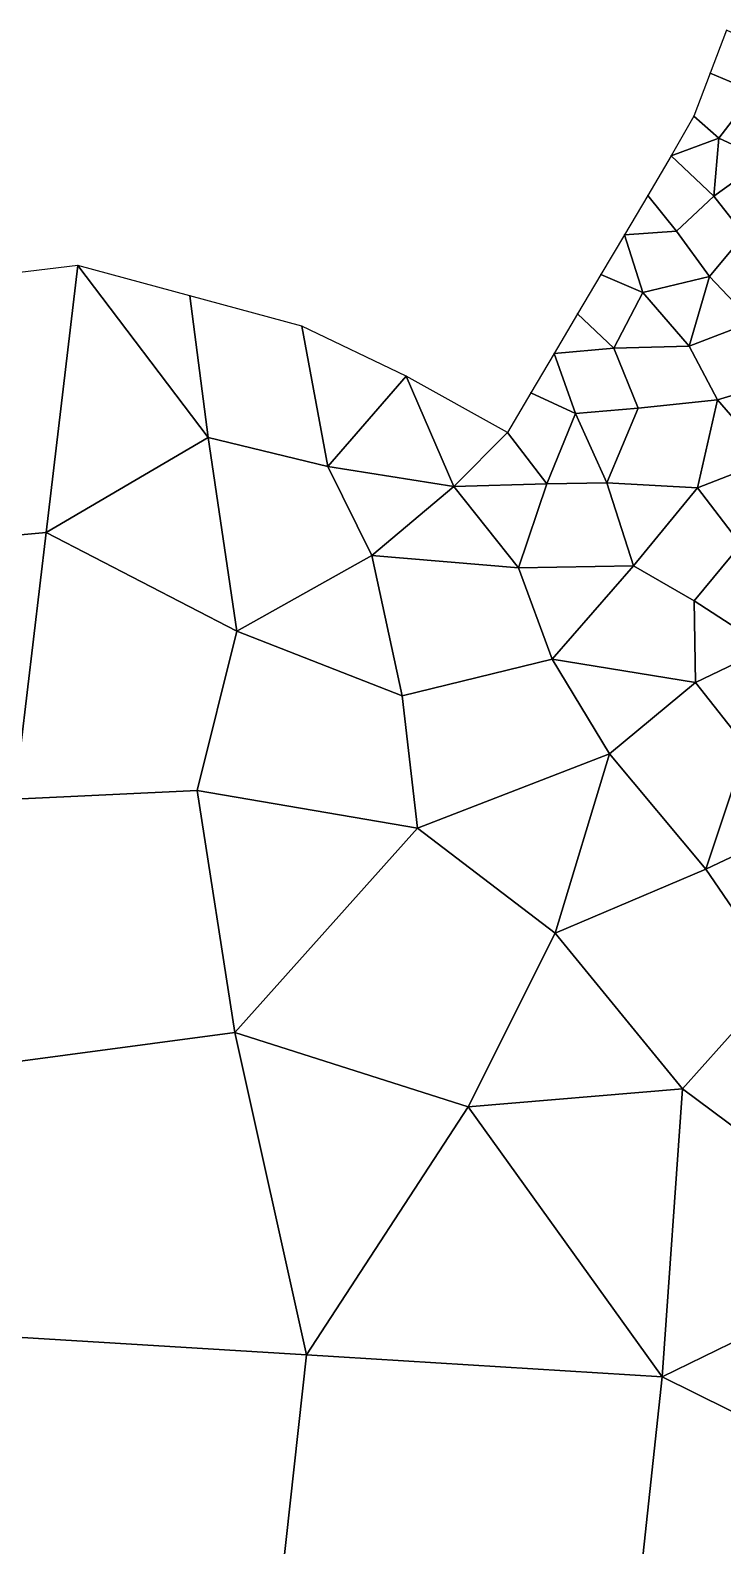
# Model space of a CAD drawing. Extents: x 380827 to 407438, y 6452886 to 6483357.
# Drawn here: x 391721.2 to 391871.8, y 6463290.2 to 6463619.7 of the extents above; entities that cross this region are included whole.
import ezdxf

# ---------------------------------------------------------------- set-up
doc = ezdxf.new("R2010")
doc.units = 0
for name, color, linetype in [('MESH_BOUND', 25, 'CONTINUOUS'), ('MESH_ELEMS', 18, 'CONTINUOUS'), ('MESH_NDSTRNGS', 17, 'CONTINUOUS'), ('MESH_NODES', 18, 'CONTINUOUS')]:
    doc.layers.add(name, color=color, linetype=linetype)

msp = doc.modelspace()

# ---------------------------------------------------------------- linework, layer by layer
at = {"layer": 'MESH_BOUND', "color": 25}
for points in [[(391872.62, 6463619.74, -2), (391869.061, 6463610.42, -2)], [(391869.061, 6463610.42, -2), (391865.502, 6463601.09, -2)], [(391865.502, 6463601.09, -2), (391860.552, 6463592.44, -2)], [(391860.552, 6463592.44, -2), (391855.474, 6463583.85, -2)], [(391855.474, 6463583.85, -2), (391850.395, 6463575.26, -2)], [(391850.395, 6463575.26, -2), (391845.316, 6463566.66, -2)], [(391731.6, 6463568.6, -2), (391651.1, 6463558.85, -2)], [(391755.953, 6463562, -2), (391731.6, 6463568.6, -2)], [(391845.316, 6463566.66, -2), (391840.237, 6463558.07, -2)], [(391780.307, 6463555.4, -2), (391755.953, 6463562, -2)], [(391840.237, 6463558.07, -2), (391835.158, 6463549.48, -2)], [(391802.93, 6463544.53, -2), (391780.307, 6463555.4, -2)], [(391835.158, 6463549.48, -2), (391830.079, 6463540.89, -2)], [(391825, 6463532.3, -2), (391802.93, 6463544.53, -2)], [(391830.079, 6463540.89, -2), (391825, 6463532.3, -2)]]:
    msp.add_polyline3d(points, dxfattribs=at)
at = {"layer": 'MESH_ELEMS', "color": 178}
for points in [[(391869.061, 6463610.42, -2), (391878.698, 6463606.38, -2), (391881.257, 6463615.78, -2), (391872.62, 6463619.74, -2)], [(391865.502, 6463601.09, -2), (391870.941, 6463596.27, -2), (391878.698, 6463606.38, -2), (391869.061, 6463610.42, -2)], [(391880.972, 6463591.67, -2), (391890.111, 6463601.99, -2), (391878.698, 6463606.38, -2), (391870.941, 6463596.27, -2)], [(391865.502, 6463601.09, -2), (391860.552, 6463592.44, -2), (391870.941, 6463596.27, -2), (391865.502, 6463601.09, -2)], [(391870.941, 6463596.27, -2), (391860.552, 6463592.44, -2), (391869.819, 6463583.64, -2), (391870.941, 6463596.27, -2)], [(391870.941, 6463596.27, -2), (391869.819, 6463583.64, -2), (391880.972, 6463591.67, -2), (391870.941, 6463596.27, -2)], [(391869.819, 6463583.64, -2), (391860.552, 6463592.44, -2), (391855.474, 6463583.85, -2), (391861.74, 6463576.08, -2)], [(391876.466, 6463575.28, -2), (391888.734, 6463583.46, -2), (391880.972, 6463591.67, -2), (391869.819, 6463583.64, -2)], [(391861.74, 6463576.08, -2), (391855.474, 6463583.85, -2), (391850.395, 6463575.26, -2), (391861.74, 6463576.08, -2)], [(391876.466, 6463575.28, -2), (391869.819, 6463583.64, -2), (391861.74, 6463576.08, -2), (391868.944, 6463566.19, -2)], [(391861.74, 6463576.08, -2), (391850.395, 6463575.26, -2), (391854.418, 6463562.75, -2), (391868.944, 6463566.19, -2)], [(391845.316, 6463566.66, -2), (391854.418, 6463562.75, -2), (391850.395, 6463575.26, -2), (391845.316, 6463566.66, -2)], [(391887.858, 6463569.09, -2), (391876.466, 6463575.28, -2), (391868.944, 6463566.19, -2), (391878.237, 6463556.32, -2)], [(391651.1, 6463558.85, -2), (391645.7, 6463503.33, -1.643), (391724.689, 6463510.57, -1.656), (391731.6, 6463568.6, -2)], [(391724.689, 6463510.57, -1.656), (391759.872, 6463531.23, -2), (391731.6, 6463568.6, -2), (391724.689, 6463510.57, -1.656)], [(391731.6, 6463568.6, -2), (391759.872, 6463531.23, -2), (391755.953, 6463562, -2), (391731.6, 6463568.6, -2)], [(391854.418, 6463562.75, -2), (391845.316, 6463566.66, -2), (391840.237, 6463558.07, -2), (391848.091, 6463550.64, -2)], [(391864.525, 6463551.04, -2), (391868.944, 6463566.19, -2), (391854.418, 6463562.75, -2), (391864.525, 6463551.04, -2)], [(391878.237, 6463556.32, -2), (391868.944, 6463566.19, -2), (391864.525, 6463551.04, -2), (391878.237, 6463556.32, -2)], [(391854.418, 6463562.75, -2), (391848.091, 6463550.64, -2), (391864.525, 6463551.04, -2), (391854.418, 6463562.75, -2)], [(391759.872, 6463531.23, -2), (391785.952, 6463524.9, -2), (391780.307, 6463555.4, -2), (391755.953, 6463562, -2)], [(391840.237, 6463558.07, -2), (391835.158, 6463549.48, -2), (391848.091, 6463550.64, -2), (391840.237, 6463558.07, -2)], [(391870.654, 6463539.38, -2), (391885.624, 6463543.88, -2), (391878.237, 6463556.32, -2), (391864.525, 6463551.04, -2)], [(391780.307, 6463555.4, -2), (391785.952, 6463524.9, -2), (391802.93, 6463544.53, -2), (391780.307, 6463555.4, -2)], [(391830.079, 6463540.89, -2), (391839.745, 6463536.44, -2), (391835.158, 6463549.48, -2), (391830.079, 6463540.89, -2)], [(391839.745, 6463536.44, -2), (391853.387, 6463537.56, -2), (391848.091, 6463550.64, -2), (391835.158, 6463549.48, -2)], [(391864.525, 6463551.04, -2), (391848.091, 6463550.64, -2), (391853.387, 6463537.56, -2), (391870.654, 6463539.38, -2)], [(391802.93, 6463544.53, -2), (391785.952, 6463524.9, -2), (391813.338, 6463520.54, -2), (391802.93, 6463544.53, -2)], [(391802.93, 6463544.53, -2), (391813.338, 6463520.54, -2), (391825, 6463532.3, -2), (391802.93, 6463544.53, -2)], [(391870.654, 6463539.38, -2), (391881.923, 6463526.34, -2), (391885.624, 6463543.88, -2), (391870.654, 6463539.38, -2)], [(391825, 6463532.3, -2), (391833.547, 6463521.1, -2), (391839.745, 6463536.44, -2), (391830.079, 6463540.89, -2)], [(391866.27, 6463520.24, -2), (391870.654, 6463539.38, -2), (391853.387, 6463537.56, -2), (391846.624, 6463521.36, -2)], [(391870.654, 6463539.38, -2), (391866.27, 6463520.24, -2), (391881.923, 6463526.34, -2), (391870.654, 6463539.38, -2)], [(391839.745, 6463536.44, -2), (391833.547, 6463521.1, -2), (391846.624, 6463521.36, -2), (391839.745, 6463536.44, -2)], [(391839.745, 6463536.44, -2), (391846.624, 6463521.36, -2), (391853.387, 6463537.56, -2), (391839.745, 6463536.44, -2)], [(391766.104, 6463489.07, -2), (391759.872, 6463531.23, -2), (391724.689, 6463510.57, -1.656), (391766.104, 6463489.07, -2)], [(391785.952, 6463524.9, -2), (391759.872, 6463531.23, -2), (391766.104, 6463489.07, -2), (391795.476, 6463505.53, -2)], [(391813.338, 6463520.54, -2), (391833.547, 6463521.1, -2), (391825, 6463532.3, -2), (391813.338, 6463520.54, -2)], [(391881.923, 6463526.34, -2), (391866.27, 6463520.24, -2), (391875.729, 6463507.9, -2), (391889.609, 6463512.38, -2)], [(391795.476, 6463505.53, -2), (391813.338, 6463520.54, -2), (391785.952, 6463524.9, -2), (391795.476, 6463505.53, -2)], [(391827.357, 6463502.84, -2), (391813.338, 6463520.54, -2), (391795.476, 6463505.53, -2), (391827.357, 6463502.84, -2)], [(391833.547, 6463521.1, -2), (391813.338, 6463520.54, -2), (391827.357, 6463502.84, -2), (391833.547, 6463521.1, -2)], [(391827.357, 6463502.84, -2), (391852.398, 6463503.26, -2), (391846.624, 6463521.36, -2), (391833.547, 6463521.1, -2)], [(391846.624, 6463521.36, -2), (391852.398, 6463503.26, -2), (391866.27, 6463520.24, -2), (391846.624, 6463521.36, -2)], [(391875.729, 6463507.9, -2), (391866.27, 6463520.24, -2), (391852.398, 6463503.26, -2), (391865.601, 6463495.66, -2)], [(391645.7, 6463503.33, -1.643), (391640.301, 6463447.8, -1.649), (391717.779, 6463452.53, -1.663), (391724.689, 6463510.57, -1.656)], [(391757.543, 6463454.44, -1.632), (391766.104, 6463489.07, -2), (391724.689, 6463510.57, -1.656), (391717.779, 6463452.53, -1.663)], [(391887.322, 6463498.07, -2), (391875.729, 6463507.9, -2), (391865.601, 6463495.66, -2), (391881.415, 6463485.38, -2)], [(391802.058, 6463475.05, -2), (391795.476, 6463505.53, -2), (391766.104, 6463489.07, -2), (391802.058, 6463475.05, -2)], [(391827.357, 6463502.84, -2), (391795.476, 6463505.53, -2), (391802.058, 6463475.05, -2), (391834.711, 6463483.02, -2)], [(391852.398, 6463503.26, -2), (391827.357, 6463502.84, -2), (391834.711, 6463483.02, -2), (391852.398, 6463503.26, -2)], [(391834.711, 6463483.02, -2), (391865.9, 6463477.93, -2), (391865.601, 6463495.66, -2), (391852.398, 6463503.26, -2)], [(391865.601, 6463495.66, -2), (391865.9, 6463477.93, -2), (391881.415, 6463485.38, -2), (391865.601, 6463495.66, -2)], [(391757.543, 6463454.44, -1.632), (391805.396, 6463446.28, -2), (391802.058, 6463475.05, -2), (391766.104, 6463489.07, -2)], [(391876.977, 6463463.88, -2), (391887.148, 6463472.79, -2), (391881.415, 6463485.38, -2), (391865.9, 6463477.93, -2)], [(391805.396, 6463446.28, -2), (391847.146, 6463462.39, -2), (391834.711, 6463483.02, -2), (391802.058, 6463475.05, -2)], [(391847.146, 6463462.39, -2), (391865.9, 6463477.93, -2), (391834.711, 6463483.02, -2), (391847.146, 6463462.39, -2)], [(391868.124, 6463437.34, -2), (391876.977, 6463463.88, -2), (391865.9, 6463477.93, -2), (391847.146, 6463462.39, -2)], [(391889.737, 6463447.59, -2), (391891.888, 6463458.31, -2), (391876.977, 6463463.88, -2), (391868.124, 6463437.34, -2)], [(391805.396, 6463446.28, -2), (391835.367, 6463423.42, -2), (391847.146, 6463462.39, -2), (391805.396, 6463446.28, -2)], [(391868.124, 6463437.34, -2), (391847.146, 6463462.39, -2), (391835.367, 6463423.42, -2), (391868.124, 6463437.34, -2)], [(391765.669, 6463401.82, -1.626), (391757.543, 6463454.44, -1.632), (391717.779, 6463452.53, -1.663), (391710.869, 6463394.5, -1.669)], [(391765.669, 6463401.82, -1.626), (391805.396, 6463446.28, -2), (391757.543, 6463454.44, -1.632), (391765.669, 6463401.82, -1.626)], [(391884.412, 6463413.49, -2), (391904.133, 6463429.71, -2), (391889.737, 6463447.59, -2), (391868.124, 6463437.34, -2)], [(391816.422, 6463385.63, -1.586), (391835.367, 6463423.42, -2), (391805.396, 6463446.28, -2), (391765.669, 6463401.82, -1.626)], [(391884.412, 6463413.49, -2), (391868.124, 6463437.34, -2), (391835.367, 6463423.42, -2), (391863.021, 6463389.59, -2)], [(391816.422, 6463385.63, -1.586), (391863.021, 6463389.59, -2), (391835.367, 6463423.42, -2), (391816.422, 6463385.63, -1.586)], [(391912.119, 6463353.06, -2), (391909.352, 6463397.71, -2), (391884.412, 6463413.49, -2), (391863.021, 6463389.59, -2)], [(391710.869, 6463394.5, -1.669), (391703.958, 6463336.46, -1.676), (391781.285, 6463331.71, -1.615), (391765.669, 6463401.82, -1.626)], [(391781.285, 6463331.71, -1.615), (391816.422, 6463385.63, -1.586), (391765.669, 6463401.82, -1.626), (391781.285, 6463331.71, -1.615)], [(391863.021, 6463389.59, -2), (391816.422, 6463385.63, -1.586), (391858.612, 6463326.95, -1.554), (391863.021, 6463389.59, -2)], [(391912.119, 6463353.06, -2), (391863.021, 6463389.59, -2), (391858.612, 6463326.95, -1.554), (391912.119, 6463353.06, -2)], [(391858.612, 6463326.95, -1.554), (391816.422, 6463385.63, -1.586), (391781.285, 6463331.71, -1.615), (391858.612, 6463326.95, -1.554)], [(391912.119, 6463353.06, -2), (391858.612, 6463326.95, -1.554), (391931.525, 6463290.87, -1.389), (391912.119, 6463353.06, -2)], [(391703.958, 6463336.46, -1.676), (391691.685, 6463227.36, -1.614), (391768.92, 6463219.19, -1.543), (391781.285, 6463331.71, -1.615)], [(391781.285, 6463331.71, -1.615), (391768.92, 6463219.19, -1.543), (391846.155, 6463211.03, -1.48), (391858.612, 6463326.95, -1.554)], [(391858.612, 6463326.95, -1.554), (391846.155, 6463211.03, -1.48), (391919.567, 6463174.84, -1.356), (391931.525, 6463290.87, -1.389)]]:
    msp.add_3dface(points, dxfattribs=at)
at = {"layer": 'MESH_NDSTRNGS', "color": 17}
for points in [[(391825, 6463532.3, -2), (391833.547, 6463521.1, -2)], [(391833.547, 6463521.1, -2), (391827.357, 6463502.84, -2)], [(391827.357, 6463502.84, -2), (391834.711, 6463483.02, -2)], [(391834.711, 6463483.02, -2), (391847.146, 6463462.39, -2)], [(391847.146, 6463462.39, -2), (391868.124, 6463437.34, -2)], [(391868.124, 6463437.34, -2), (391889.737, 6463447.59, -2)]]:
    msp.add_polyline3d(points, dxfattribs=at)
for p in [(391825, 6463532.3, -2), (391833.547, 6463521.1, -2), (391827.357, 6463502.84, -2), (391834.711, 6463483.02, -2), (391847.146, 6463462.39, -2), (391868.124, 6463437.34, -2)]:
    msp.add_point(p, dxfattribs=at)
at = {"layer": 'MESH_NODES', "color": 18}
for p in [(391869.061, 6463610.42, -2), (391865.502, 6463601.09, -2), (391870.941, 6463596.27, -2), (391860.552, 6463592.44, -2), (391855.474, 6463583.85, -2), (391869.819, 6463583.64, -2), (391861.74, 6463576.08, -2), (391850.395, 6463575.26, -2), (391731.6, 6463568.6, -2), (391845.316, 6463566.66, -2), (391868.944, 6463566.19, -2), (391854.418, 6463562.75, -2), (391755.953, 6463562, -2), (391840.237, 6463558.07, -2), (391780.307, 6463555.4, -2), (391835.158, 6463549.48, -2), (391848.091, 6463550.64, -2), (391864.525, 6463551.04, -2), (391802.93, 6463544.53, -2), (391830.079, 6463540.89, -2), (391870.654, 6463539.38, -2), (391839.745, 6463536.44, -2), (391853.387, 6463537.56, -2), (391759.872, 6463531.23, -2), (391825, 6463532.3, -2), (391785.952, 6463524.9, -2), (391813.338, 6463520.54, -2), (391833.547, 6463521.1, -2), (391846.624, 6463521.36, -2), (391866.27, 6463520.24, -2), (391724.689, 6463510.57, -1.656), (391795.476, 6463505.53, -2), (391852.398, 6463503.26, -2), (391827.357, 6463502.84, -2), (391865.601, 6463495.66, -2), (391766.104, 6463489.07, -2), (391834.711, 6463483.02, -2), (391865.9, 6463477.93, -2), (391802.058, 6463475.05, -2), (391847.146, 6463462.39, -2), (391757.543, 6463454.44, -1.632), (391805.396, 6463446.28, -2), (391868.124, 6463437.34, -2), (391835.367, 6463423.42, -2), (391765.669, 6463401.82, -1.626), (391863.021, 6463389.59, -2), (391816.422, 6463385.63, -1.586), (391781.285, 6463331.71, -1.615), (391858.612, 6463326.95, -1.554)]:
    msp.add_point(p, dxfattribs=at)

doc.saveas('drawing.dxf')
